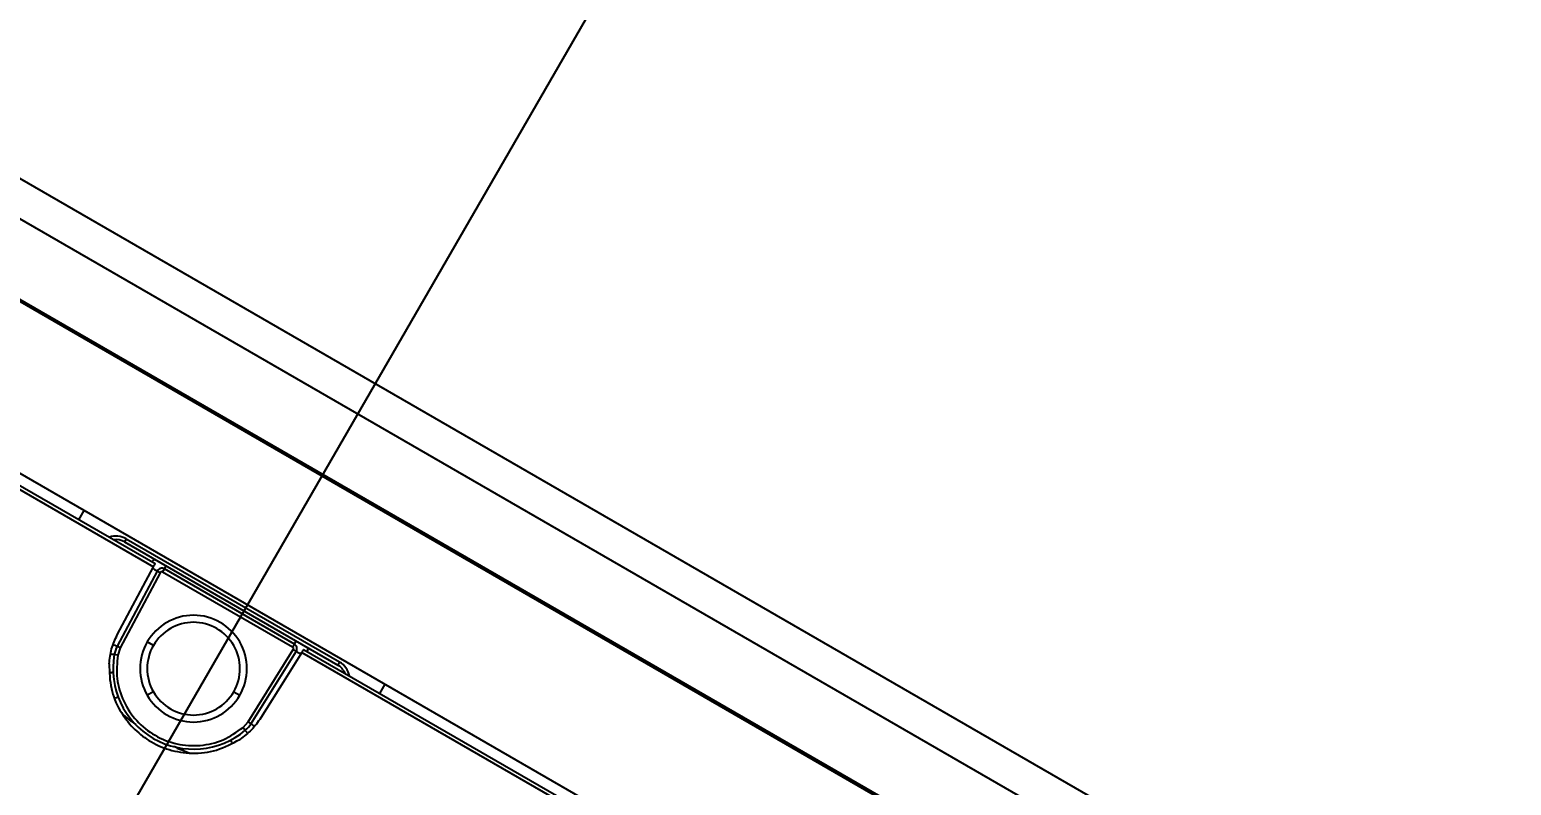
# Model space of a CAD drawing. Header units: millimetres. Extents: x 3916 to 10869, y 6515 to 11511.
# Drawn here: x 7013.88 to 7056.22, y 8837.9 to 8859.5 of the extents above; entities that cross this region are included whole.
import ezdxf

# ---------------------------------------------------------------- set-up
doc = ezdxf.new("R2010")
doc.units = ezdxf.units.MM
doc.header["$LTSCALE"] = 50
doc.header["$PDSIZE"] = -1
doc.linetypes.add('CENTERX2', pattern=[20.32, 12.7, -2.54, 2.54, -2.54])
doc.layers.add('CENTER_LINE', color=1, linetype='CENTERX2')
doc.layers.add('dim', color=4, linetype='Continuous', lineweight=18)
doc.styles.add('SLDTEXTSTYLE0', font='GULIM.TTC')
doc.dimstyles.new('ISO-25', dxfattribs={"dimtxt": 2.5, "dimasz": 2.5, "dimexe": 1.25, "dimexo": 0.625, "dimtad": 1, "dimtxsty": 'SLDTEXTSTYLE0', "dimcen": 2.5, "dimadec": 0, "dimazin": 0, "dimtfac": 1, "dimtmove": 0, "dimatfit": 3, "dimfxl": 0, "dimarcsym": 0})

# ---------------------------------------------------------------- blocks, each defined once
blk = doc.blocks.new('*D25')
at = {"layer": 'Defpoints', "color": 0}
for p in [(7076.309, 10374.327), (7037.279, 8872.803), (6982.133, 8777.288), (6894.787, 8441.677), (7076.309, 7240.741)]:
    blk.add_point(p, dxfattribs=at)
at = {"layer": 'dim', "color": 0, "lineweight": -2, "ltscale": 2}
blk.add_line((6975.883, 8766.463), (6798.441, 8459.124), dxfattribs=at)
blk.add_arc((7076.309, 8940.406), 530.736, 245.39976, 264.60024, dxfattribs=at)
at = {"layer": 'dim', "color": 0}
for points in [[(6859.194, 8465.247), (6851.55, 8450.437), (6810.941, 8480.775)], [(7025.972, 8403.701), (7026.757, 8420.349), (7076.309, 8409.669)]]:
    blk.add_solid(points, dxfattribs=at)
at = {"layer": 'dim', "color": 0, "insert": (6949.006, 8465.304), "char_height": 50, "attachment_point": 5, "rotation": 345, "style": 'SLDTEXTSTYLE0'}
blk.add_mtext('30%%d', dxfattribs=at)
blk = doc.blocks.new('*D27')
at = {"layer": 'Defpoints', "color": 0}
for p in [(6767.678, 9545.787), (7076.309, 9545.787), (7009.706, 8825.045)]:
    blk.add_point(p, dxfattribs=at)
at = {"layer": 'dim', "color": 0, "lineweight": -2, "ltscale": 2}
for p, q in [((7063.809, 9545.787), (6742.678, 9545.787)), ((6767.678, 8875.045), (6767.678, 9495.787)), ((6997.206, 8825.045), (6742.678, 8825.045))]:
    blk.add_line(p, q, dxfattribs=at)
at = {"layer": 'dim', "color": 0}
for points in [[(6776.012, 9495.787), (6759.345, 9495.787), (6767.678, 9545.787)], [(6759.345, 8875.045), (6776.012, 8875.045), (6767.678, 8825.045)]]:
    blk.add_solid(points, dxfattribs=at)
at = {"layer": 'dim', "color": 0, "insert": (6725.428, 9185.416), "char_height": 50, "attachment_point": 5, "rotation": 90, "style": 'SLDTEXTSTYLE0'}
blk.add_mtext('720,74', dxfattribs=at)
blk = doc.blocks.new('*D38')
at = {"layer": 'Defpoints', "color": 0}
for p in [(6978.468, 10706.054), (7076.309, 10374.327), (6982.133, 10314.286), (7037.279, 10218.771), (7076.309, 7240.741)]:
    blk.add_point(p, dxfattribs=at)
at = {"layer": 'dim', "color": 0, "lineweight": -2, "ltscale": 2}
for p, q in [((7076.309, 10386.827), (7076.309, 10739.614)), ((6975.883, 10325.111), (6782.087, 10660.777))]:
    blk.add_line(p, q, dxfattribs=at)
blk.add_arc((7076.309, 10151.168), 563.445, 95.08608, 114.91392, dxfattribs=at)
at = {"layer": 'dim', "color": 0}
for points in [[(7026.728, 10704.07), (7025.989, 10720.72), (7076.309, 10714.614)], [(6835.112, 10669.575), (6842.797, 10654.786), (6794.587, 10639.126)]]:
    blk.add_solid(points, dxfattribs=at)
at = {"layer": 'dim', "color": 0, "insert": (6920.417, 10732.965), "char_height": 50, "attachment_point": 5, "rotation": 15, "style": 'SLDTEXTSTYLE0'}
blk.add_mtext('30%%d', dxfattribs=at)

msp = doc.modelspace()

# ---------------------------------------------------------------- linework, layer by layer
at = {"color": 7, "linetype": 'Continuous', "lineweight": 25}
for p, q in [((7058.559, 8829.287), (6988.559, 8869.701)), ((7055.461, 8829.921), (6990.657, 8867.335)), ((7054.461, 8828.189), (6989.657, 8865.603)), ((6993.759, 8863.178), (7049.812, 8830.816)), ((6991.434, 8859.152), (7017.418, 8844.15)), ((6991.484, 8859.237), (7017.464, 8844.237)), ((6991.634, 8859.497), (7047.687, 8827.135)), ((7015.288, 8845.494), (7015.438, 8845.754)), ((7016.64, 8844.944), (7016.59, 8844.858)), ((7016.59, 8844.858), (7022.682, 8841.34)), ((7016.64, 8844.944), (7022.732, 8841.427)), ((7017.521, 8844.025), (7016.378, 8841.875)), ((7016.381, 8842.2), (7017.418, 8844.15)), ((7017.61, 8843.978), (7016.466, 8841.828)), ((7017.61, 8843.978), (7017.521, 8844.025)), ((7017.679, 8843.998), (7017.729, 8844.085)), ((7021.393, 8841.853), (7017.679, 8843.998)), ((7017.729, 8844.085), (7017.779, 8844.171)), ((7021.443, 8841.94), (7017.729, 8844.085)), ((7016.466, 8841.828), (7016.378, 8841.875)), ((7016.466, 8841.828), (7016.395, 8841.621)), ((7017.414, 8841.9), (7017.24, 8842)), ((7020.12, 8839.718), (7021.411, 8841.784)), ((7021.393, 8841.853), (7021.443, 8841.94)), ((7021.411, 8841.784), (7021.496, 8841.731)), ((7021.444, 8841.94), (7021.443, 8841.94)), ((7021.444, 8841.94), (7021.494, 8842.027)), ((7021.708, 8841.787), (7047.537, 8826.875)), ((7016.395, 8841.621), (7016.296, 8841.639)), ((7020.205, 8839.665), (7021.496, 8841.731)), ((7021.655, 8841.703), (7021.178, 8840.939)), ((7021.655, 8841.703), (7047.488, 8826.789)), ((7021.178, 8840.939), (7020.485, 8839.83)), ((7017.414, 8840.575), (7017.24, 8840.475)), ((7019.709, 8840.575), (7019.882, 8840.475)), ((7023.884, 8840.531), (7024.034, 8840.791)), ((7019.977, 8839.553), (7020.12, 8839.718)), ((7020.12, 8839.718), (7020.205, 8839.665)), ((7019.977, 8839.553), (7020.041, 8839.477))]:
    msp.add_line(p, q, dxfattribs=at)
for centre, radius, start, end in [((7016.34, 8844.425), 0.6, 60, 108.1897), ((7016.34, 8844.425), 0.5, 60, 96.8699), ((7017.654, 8843.955), 0.15, 60, 152), ((7018.561, 8841.237), 1.525, 330, 150), ((7018.561, 8841.237), 1.325, 330, 150), ((7017.084, 8841.499), 0.8, 152, 169.9418), ((7018.561, 8841.237), 1.525, 150, 210), ((7018.561, 8841.237), 1.325, 150, 210), ((7021.368, 8841.81), 0.15, 328, 60), ((7018.561, 8841.237), 2.3, 169.9418, 310.0582), ((7022.432, 8840.907), 0.5, 23.1301, 60), ((7022.432, 8840.907), 0.6, 11.8103, 60), ((7018.561, 8841.237), 1.525, 210, 330), ((7018.561, 8841.237), 1.325, 210, 330), ((7019.526, 8840.089), 0.8, 310.0582, 328), ((7017.93, 8838.715), 0.3, 60, 75.9424)]:
    msp.add_arc(centre, radius, start, end, dxfattribs=at)
for points, knots in [([(7017.365, 8844.295), (7017.378, 8844.305), (7017.409, 8844.331), (7017.446, 8844.349), (7017.468, 8844.36)], [0, 0, 0, 0, 0.399148, 1, 1, 1, 1]), ([(7017.394, 8844.105), (7017.413, 8844.094), (7017.448, 8844.073), (7017.484, 8844.05), (7017.514, 8844.031), (7017.519, 8844.027), (7017.521, 8844.025)], [0, 0, 0, 0, 0.248359, 0.468272, 0.667073, 1, 1, 1, 1]), ([(7017.418, 8844.15), (7017.422, 8844.157), (7017.429, 8844.171), (7017.439, 8844.19), (7017.448, 8844.206), (7017.456, 8844.222), (7017.463, 8844.235), (7017.464, 8844.236), (7017.464, 8844.237)], [0, 0, 0, 0, 0.154621, 0.300843, 0.438661, 0.568072, 0.800688, 1, 1, 1, 1]), ([(7016.378, 8841.875), (7016.373, 8841.876), (7016.364, 8841.879), (7016.319, 8841.9), (7016.28, 8841.92), (7016.271, 8841.925)], [0, 0, 0, 0, 0.433387, 0.866774, 1, 1, 1, 1]), ([(7021.708, 8841.787), (7021.707, 8841.787), (7021.706, 8841.785), (7021.698, 8841.772), (7021.689, 8841.757), (7021.679, 8841.742), (7021.668, 8841.723), (7021.66, 8841.71), (7021.655, 8841.703)], [0, 0, 0, 0, 0.199312, 0.431928, 0.561339, 0.699157, 0.845379, 1, 1, 1, 1]), ([(7021.812, 8841.852), (7021.815, 8841.814), (7021.818, 8841.772), (7021.808, 8841.733), (7021.808, 8841.73)], [0, 0, 0, 0, 0.925527, 1, 1, 1, 1]), ([(7016.15, 8841.374), (7016.157, 8841.136), (7016.17, 8840.675), (7016.429, 8840.046), (7016.806, 8839.541), (7017.288, 8839.155), (7017.865, 8838.893), (7018.53, 8838.792), (7019.241, 8838.872), (7019.667, 8839.101), (7019.885, 8839.217)], [0, 0, 0, 0, 0.1333234, 0.2587311, 0.3762138, 0.4857628, 0.6042653, 0.7294767, 0.8613906, 1, 1, 1, 1]), ([(7016.296, 8841.639), (7016.291, 8841.639), (7016.282, 8841.638), (7016.223, 8841.647), (7016.196, 8841.651)], [0, 0, 0, 0, 0.529282, 1, 1, 1, 1]), ([(7021.496, 8841.731), (7021.499, 8841.729), (7021.504, 8841.727), (7021.536, 8841.711), (7021.574, 8841.691), (7021.61, 8841.671), (7021.629, 8841.661)], [0, 0, 0, 0, 0.332942, 0.531738, 0.751642, 1, 1, 1, 1]), ([(7016.172, 8841.129), (7016.182, 8841.13), (7016.207, 8841.131), (7016.236, 8841.132), (7016.259, 8841.133), (7016.262, 8841.133), (7016.263, 8841.134)], [0, 0, 0, 0, 0.171301, 0.434735, 0.710947, 1, 1, 1, 1]), ([(7016.41, 8840.423), (7016.406, 8840.422), (7016.397, 8840.42), (7016.346, 8840.401), (7016.323, 8840.393)], [0, 0, 0, 0, 0.5491569, 1, 1, 1, 1]), ([(7016.843, 8839.689), (7016.842, 8839.689), (7016.842, 8839.689), (7016.838, 8839.692), (7016.821, 8839.705), (7016.726, 8839.776), (7016.634, 8839.853), (7016.557, 8839.917)], [0, 0, 0, 0, 0.017668, 0.037187, 0.086079, 0.237828, 1, 1, 1, 1]), ([(7016.908, 8839.638), (7016.897, 8839.648), (7016.877, 8839.668), (7016.853, 8839.682), (7016.843, 8839.689)], [0, 0, 0, 0, 0.559905, 1, 1, 1, 1]), ([(7020.302, 8839.597), (7020.293, 8839.603), (7020.256, 8839.627), (7020.216, 8839.655), (7020.209, 8839.662), (7020.205, 8839.665)], [0, 0, 0, 0, 0.133226, 0.566613, 1, 1, 1, 1]), ([(7019.62, 8839.195), (7019.621, 8839.194), (7019.622, 8839.192), (7019.633, 8839.171), (7019.646, 8839.146), (7019.657, 8839.124), (7019.662, 8839.116)], [0, 0, 0, 0, 0.289876, 0.567284, 0.832288, 1, 1, 1, 1]), ([(7020.102, 8839.396), (7020.095, 8839.404), (7020.071, 8839.435), (7020.047, 8839.466), (7020.043, 8839.473), (7020.041, 8839.477)], [0, 0, 0, 0, 0.16005, 0.580024, 1, 1, 1, 1]), ([(7018.08, 8838.975), (7018.08, 8838.975), (7018.08, 8838.974), (7018.085, 8838.972), (7018.105, 8838.964), (7018.162, 8838.94), (7018.274, 8838.893), (7018.373, 8838.858), (7018.434, 8838.836)], [0, 0, 0, 0, 0.016833, 0.035478, 0.082314, 0.22795, 0.520655, 1, 1, 1, 1])]:
    msp.add_open_spline(points, degree=3, knots=knots, dxfattribs=at)
for points in [[(7017.679, 8843.998), (7017.676, 8844), (7017.67, 8844.003), (7017.66, 8844.005), (7017.65, 8844.005), (7017.64, 8844.003), (7017.631, 8843.999), (7017.622, 8843.994), (7017.615, 8843.987), (7017.611, 8843.981), (7017.61, 8843.978)], [(7016.15, 8841.374), (7016.166, 8841.518), (7016.198, 8841.806), (7016.32, 8842.068), (7016.381, 8842.2)], [(7021.411, 8841.784), (7021.412, 8841.787), (7021.416, 8841.792), (7021.418, 8841.802), (7021.419, 8841.812), (7021.417, 8841.822), (7021.414, 8841.832), (7021.409, 8841.84), (7021.402, 8841.848), (7021.396, 8841.852), (7021.393, 8841.853)], [(7016.395, 8841.621), (7016.375, 8841.397), (7016.336, 8840.949), (7016.538, 8840.293), (7016.913, 8839.728), (7017.444, 8839.302), (7018.078, 8839.055), (7018.755, 8839.013), (7019.424, 8839.166), (7019.793, 8839.424), (7019.977, 8839.553)], [(7022.732, 8841.427), (7022.726, 8841.416), (7022.712, 8841.393), (7022.696, 8841.364), (7022.684, 8841.344), (7022.683, 8841.342), (7022.682, 8841.34)], [(7020.485, 8839.83), (7020.401, 8839.712), (7020.235, 8839.475), (7020.002, 8839.303), (7019.885, 8839.217)]]:
    msp.add_open_spline(points, degree=3, dxfattribs=at)
at = {"layer": 'CENTER_LINE'}
msp.add_line((6982.133, 8777.288), (7037.279, 8872.803), dxfattribs=at)

# ---------------------------------------------------------------- dimensions: what is measured, and where the dimension line sits
at = {"layer": 'dim', "ltscale": 2}
dim = msp.add_angular_dim_2l(base=(6978.468, 10706.054), line1=((6982.133, 10314.286), (7037.279, 10218.771)), line2=((7076.309, 7240.741), (7076.309, 10374.327)), dimstyle='ISO-25', override={"dimscale": 20}, dxfattribs=at)
dim.commit()
dim.dimension.update_dxf_attribs({"geometry": '*D38', "text_midpoint": (6930.479, 10695.415), "dimtype": 162})
dim = msp.add_angular_dim_2l(base=(6894.787, 8441.677), line1=((6982.133, 8777.288), (7037.279, 8872.803)), line2=((7076.309, 7240.741), (7076.309, 10374.327)), dimstyle='ISO-25', override={"dimscale": 20}, dxfattribs=at)
dim.commit()
dim.dimension.update_dxf_attribs({"geometry": '*D25', "text_midpoint": (6949.006, 8465.304)})
dim = msp.add_linear_dim(base=(6767.678, 9545.787), p1=(7009.706, 8825.045), p2=(7076.309, 9545.787), angle=90, dimstyle='ISO-25', override={"dimscale": 20}, dxfattribs=at)
dim.commit()
dim.dimension.update_dxf_attribs({"geometry": '*D27', "text_midpoint": (6725.428, 9185.416)})

doc.saveas('drawing.dxf')
